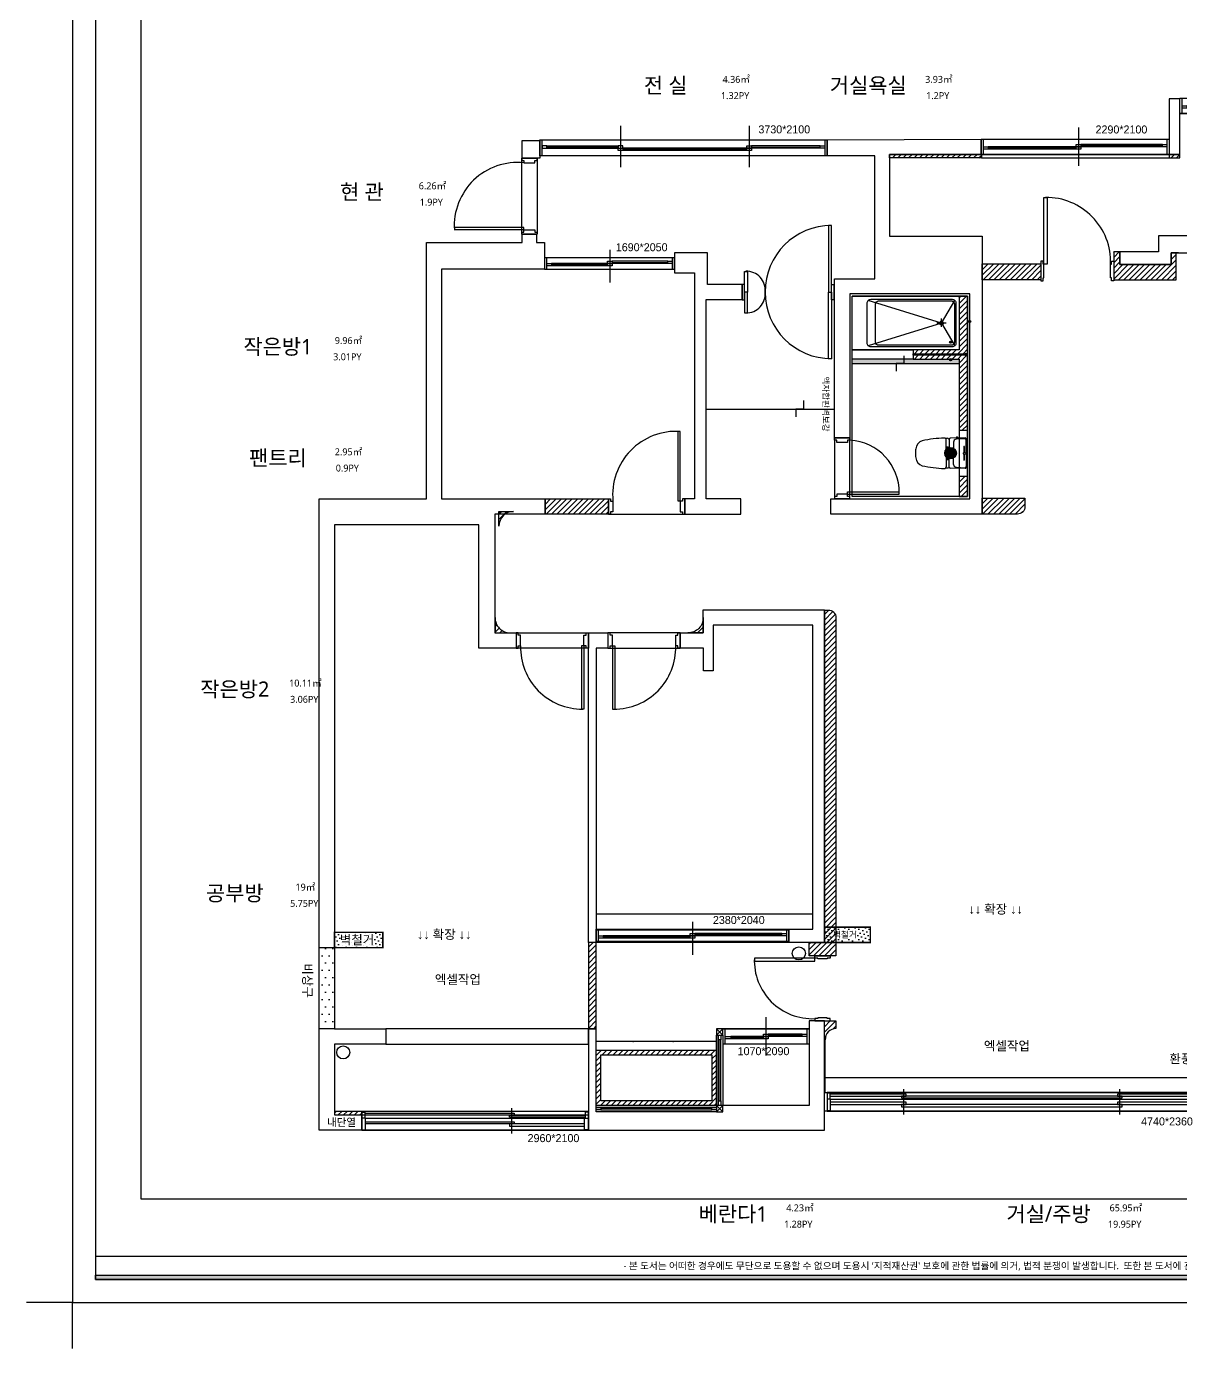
# Model space of a CAD drawing. Header units: millimetres. Extents: x 70151 to 230897, y 35202 to 113211.
# Drawn here: x 139997 to 155069, y 64924 to 82187 of the extents above; entities that cross this region are included whole.
import ezdxf
from ezdxf.enums import TextEntityAlignment as Align

# ---------------------------------------------------------------- set-up
doc = ezdxf.new("R2010")
doc.units = ezdxf.units.MM
doc.header["$LTSCALE"] = 50
doc.linetypes.add('HIDDEN', pattern=[9.525, 6.35, -3.175])
doc.linetypes.add('PHANTOM2', pattern=[1.25, 0.625, -0.125, 0.125, -0.125, 0.125, -0.125])
for name, color, linetype in [('03-TEXT', 3, 'Continuous'), ('03-WAL NEW', 3, 'Continuous'), ('04-WIN', 4, 'Continuous'), ('2-con', 2, 'Continuous'), ('3.기호.계단선', 30, 'Continuous'), ('_LIBR', 4, 'Continuous'), ('BATH', 4, 'Continuous'), ('CO-BATH', 6, 'Continuous'), ('CO-DO-FR', 7, 'Continuous'), ('CO-DOOR', 8, 'Continuous'), ('F-SYM', 7, 'Continuous'), ('fin', 5, 'Continuous'), ('FORM(YOURNAME)-11', 1, 'Continuous'), ('HAT', 8, 'Continuous'), ('HL', 6, 'HIDDEN'), ('RC-LIGHT', 7, 'Continuous'), ('도면층2', 2, 'Continuous'), ('도면층4', 4, 'Continuous'), ('도면층5', 5, 'Continuous')]:
    doc.layers.add(name, color=color, linetype=linetype)
doc.styles.add('YOURNAME', font='malgun.ttf')
doc.styles.add('넥슨고딕', font='malgun.ttf')
doc.styles.add('코레일둥고', font='malgun.ttf')
doc.styles.add('휴먼엑스포', font='Expo M.ttf')

# ---------------------------------------------------------------- blocks, each defined once
blk = doc.blocks.new('A$C4B2D31F0')
at = {"layer": 'fin', "color": 4}
for p, q in [((185, 691), (20, 691)), ((37, 692), (25, 692)), ((37, 692), (50, 692)), ((201, 691), (366, 691)), ((48, 524), (193, 524)), ((338, 524), (193, 524)), ((13, 466), (193, 466)), ((193, 427), (14, 427)), ((373, 466), (193, 466)), ((193, 427), (372, 427))]:
    blk.add_line(p, q, dxfattribs=at)
for points in [[(20, 691), (8, 691, 0.421209), (-7, 676), (-2, 481, 0.001659)], [(366, 691), (378, 691, -0.421209), (393, 676), (388, 481, -0.001659)], [(13, 466, 0.371724), (-2, 451, 0.003515), (-1, 420, 0.320541)], [(373, 466, -0.371724), (388, 451, -0.003515), (387, 420, -0.320541)]]:
    blk.add_lwpolyline(points, format="xyb", dxfattribs=at)
for centre, radius, start, end in [((20, 675), 16, 90, 179.3116), ((25, 707), 15, 180, 270), ((50, 707), 15, 270, 0), ((366, 675), 16, 0.6884, 90), ((1004, 663), 1000, 179.3116, 185.9437), ((49, 564), 40, 185.9437, 267.5129), ((336, 564), 40, 272.4871, 354.0563), ((-618, 663), 1000, 354.0563, 0.6884), ((14, 407), 20, 90, 182.3333), ((1839, 488), 1847, 182.5538, 191.5978), ((13, 481), 15, 181.3651, 270), ((-1453, 488), 1847, 348.4022, 357.4462), ((372, 407), 20, 357.6667, 90), ((373, 481), 15, 270, 358.6349), ((149, 156), 126, 198.2964, 263.4241), ((193, 433), 406, 261.6993, 270), ((193, 433), 406, 270, 278.3007), ((237, 156), 126, 276.5759, 341.7036)]:
    blk.add_arc(centre, radius, start, end, dxfattribs=at)
at = {"layer": 'HL', "linetype": 'Continuous'}
for p, q in [((169, 697), (169, 707)), ((169, 697), (217, 697)), ((186, 693), (181, 697)), ((182, 686), (186, 693)), ((186, 693), (200, 693)), ((200, 693), (205, 697)), ((204, 686), (200, 693)), ((217, 697), (217, 707)), ((-16, 577), (-16, 565)), ((-12, 581), (-5, 581)), ((-12, 561), (-4, 561)), ((106, 666), (184, 666)), ((106, 659), (185, 659)), ((187, 651), (182, 686)), ((182, 686), (204, 686)), ((187, 651), (199, 651)), ((199, 651), (204, 686)), ((200, 659), (279, 659)), ((201, 666), (279, 666)), ((193, 434), (147, 434)), ((193, 434), (239, 434))]:
    blk.add_line(p, q, dxfattribs=at)
for points in [[(110, 427), (110, 451, -0.414214), (114, 455), (131, 455, -0.414214), (135, 451), (135, 435), (135, 427)], [(135, 435), (145, 435, -0.414214), (147, 433), (147, 427)], [(251, 435), (241, 435, 0.414214), (239, 433), (239, 427)], [(276, 427), (276, 451, 0.414214), (272, 455), (255, 455, 0.414214), (251, 451), (251, 435), (251, 427)]]:
    blk.add_lwpolyline(points, format="xyb", dxfattribs=at)
for centre in [(123, 441), (263, 441)]:
    blk.add_circle(centre, 8, dxfattribs=at)
for centre, radius, start, end in [((-12, 577), 4, 90, 180), ((-12, 565), 4, 180, 270), ((106, 663), 3.5, 90, 270), ((279, 663), 3.5, 270, 90)]:
    blk.add_arc(centre, radius, start, end, dxfattribs=at)
blk = doc.blocks.new('FORM-PLAN')
at = {"layer": 'FORM(YOURNAME)-11'}
h = blk.add_hatch(color=256, dxfattribs=at)
h.dxf.hatch_style = 1
h.paths.add_polyline_path([(-71444, 55115), (10556, 55115), (10556, 54915), (-71444, 54915)])
h.paths.add_polyline_path([(-71444, -2085), (10556, -2085), (10556, -2285), (-71444, -2285)])
at = {"layer": 'Defpoints', "color": 158}
blk.add_line((1346, -1285), (-71444, -1285), dxfattribs=at)
for points in [[(-71444, -2285), (10556, -2285), (10556, 55115), (-71444, 55115)], [(-69444, 53115), (-64, 53115), (-64, 1215), (-69444, 1215)]]:
    blk.add_lwpolyline(points, close=True, dxfattribs=at)
at = {"layer": 'Defpoints', "color": 1}
blk.add_lwpolyline([(-72444, -5285), (-72444, -3285), (-74444, -3285)], dxfattribs=at)
at = {"layer": 'FORM(YOURNAME)-11', "color": 250}
blk.add_lwpolyline([(-72444, -3285), (11556, -3285), (11556, 56115), (-72444, 56115)], close=True, dxfattribs=at)
at = {"layer": 'FORM(YOURNAME)-11'}
blk.add_lwpolyline([(-71444, -2085), (10556, -2085), (10556, -2285), (-71444, -2285)], close=True, dxfattribs=at)
at = {"layer": 'FORM(YOURNAME)-11', "color": 1, "style": 'YOURNAME'}
blk.add_text("- 본 도서는 어떠한 경우에도 무단으로 도용할 수 없으며 도용시 '지적재산권' 보호에 관한 법률에 의거, 법적 분쟁이 발생합니다.  또한 본 도서에 관한 모든 저작권은 당사에 있습니다. -", height=300, dxfattribs=at).set_placement((-32990, -1685), align=Align.MIDDLE_CENTER)
at = {"layer": 'FORM(YOURNAME)-11', "color": 3, "style": 'YOURNAME'}
for tag, height, p in [('1', 451, (9905, 18188)), ('2', 451, (9905, 17544)), ('3', 451, (9905, 16257)), ('4', 451, (9905, 14326)), ('5', 515, (9905, 12009)), ('6', 515, (9905, 9757)), ('7', 515, (9905, 7504)), ('8', 515, (9905, 5252)), ('9', 515, (9905, 2999)), ('10', 515, (5655, 811)), ('11', 515, (9905, 747)), ('12', 515, (5655, -1441)), ('13', 515, (9905, -1441))]:
    blk.add_attdef(tag, text='', height=height, dxfattribs=at).set_placement(p, align=Align.MIDDLE_RIGHT)
blk = doc.blocks.new('cjvjf')
h = blk.add_hatch()
h.set_pattern_fill('DOTS', color=10, scale=60)
h.set_pattern_definition([(0, (-637, -50), (47.625, 95.25), [0, -95.25])])
h.paths.add_polyline_path([(144236, 65837), (144436, 65837), (144436, 64777), (144236, 64777)])
at = {"layer": '3.기호.계단선'}
h = blk.add_hatch(color=256, dxfattribs=at)
h.dxf.hatch_style = 1
edge = h.paths.add_edge_path()
edge.add_arc((160202, 74549), 15, 0, 360)
h = blk.add_hatch(color=256, dxfattribs=at)
h.dxf.hatch_style = 1
edge = h.paths.add_edge_path()
edge.add_arc((159987, 74144), 15, 0, 360)
h = blk.add_hatch(color=256, dxfattribs=at)
h.dxf.hatch_style = 1
edge = h.paths.add_edge_path()
edge.add_arc((152731, 74012), 15, 0, 360)
h = blk.add_hatch(color=256, dxfattribs=at)
h.dxf.hatch_style = 1
edge = h.paths.add_edge_path()
edge.add_arc((152481, 73742), 15, 0, 360)
h = blk.add_hatch(color=256, dxfattribs=at)
h.dxf.hatch_style = 1
edge = h.paths.add_edge_path()
edge.add_arc((152481, 73512), 15, 0, 360)
h = blk.add_hatch(color=256, dxfattribs=at)
h.dxf.hatch_style = 1
edge = h.paths.add_edge_path()
edge.add_arc((160202, 73409), 15, 0, 360)
h = blk.add_hatch(color=256, dxfattribs=at)
h.dxf.hatch_style = 1
edge = h.paths.add_edge_path()
edge.add_arc((160202, 72804), 15, 0, 360)
h = blk.add_hatch(color=256, dxfattribs=at)
h.dxf.hatch_style = 1
edge = h.paths.add_edge_path()
edge.add_arc((159872, 72594), 75, 0, 360)
h = blk.add_hatch(color=256, dxfattribs=at)
h.dxf.hatch_style = 1
edge = h.paths.add_edge_path()
edge.add_arc((152481, 72292), 75, 0, 360)
at = {"color": 10}
blk.add_lwpolyline([(144236, 65837), (144436, 65837), (144436, 64777), (144236, 64777)], close=True, dxfattribs=at)
for centre in [(150499, 65761), (144549, 64469)]:
    blk.add_circle(centre, 85)
at = {"layer": '04-WIN'}
for points in [[(158691, 76349), (158041, 76349), (158041, 76149), (158691, 76149)], [(150368, 65905), (147853, 65905), (147853, 66079), (150368, 66079)], [(145106, 64577), (147751, 64577), (147751, 64777), (145106, 64777)], [(155892, 64842), (159447, 64842), (159447, 64642), (155892, 64642)], [(155692, 63702), (150833, 63702), (150833, 63947), (155692, 63947)], [(144791, 63652), (147751, 63652), (147751, 63452), (144791, 63452)]]:
    blk.add_lwpolyline(points, close=True, dxfattribs=at)
at = {"layer": '2-con'}
for p, q in [((159787, 76349), (158691, 76349)), ((158691, 76349), (158691, 76149)), ((159787, 75169), (159787, 76349)), ((158691, 76149), (159587, 76149)), ((159587, 76149), (159587, 75132)), ((155977, 75132), (155977, 74907)), ((156817, 75132), (156817, 74907)), ((159587, 75132), (156817, 75132)), ((160402, 75169), (159787, 75169)), ((160402, 64642), (160402, 75169)), ((158412, 73929), (158412, 74969)), ((158412, 74969), (160202, 74969)), ((160202, 74969), (160202, 72144)), ((156817, 74907), (157815, 74907)), ((157815, 74907), (157815, 71707)), ((157962, 72144), (157962, 73929)), ((157962, 73929), (158412, 73929)), ((158537, 72144), (157962, 72144)), ((158537, 71944), (158537, 72144)), ((160202, 72144), (159332, 72144)), ((159332, 72144), (159332, 71944)), ((157902, 71454), (157902, 71944)), ((157902, 71944), (158537, 71944)), ((159332, 71944), (160127, 71944)), ((160127, 71944), (160127, 66087)), ((157815, 71707), (157012, 71707)), ((157012, 71707), (157012, 70202)), ((157142, 70134), (157142, 71454)), ((157142, 71454), (157902, 71454)), ((157012, 70202), (156847, 70202)), ((156847, 70202), (156847, 69984)), ((158462, 70134), (157142, 70134)), ((158462, 69984), (158462, 70134)), ((156847, 69984), (158462, 69984)), ((159362, 66087), (159362, 65912)), ((160127, 66087), (159362, 66087)), ((159362, 65912), (160192, 65912)), ((160192, 65912), (160192, 64842)), ((160192, 64842), (159447, 64842)), ((159447, 64842), (159447, 64642)), ((159447, 64642), (160402, 64642))]:
    blk.add_line(p, q, dxfattribs=at)
for points in [[(155336, 76194), (155476, 76194), (155476, 76920), (155336, 76920)], [(158041, 76149), (157831, 76149), (157831, 76920), (158041, 76920)], [(146886, 76375), (147118, 76375), (147118, 76145), (146886, 76145)], [(155892, 64842), (155692, 64842), (155692, 63702), (155892, 63702)]]:
    blk.add_lwpolyline(points, close=True, dxfattribs=at)
for points in [[(152882, 76194), (151682, 76194), (151682, 75124), (152892, 75124), (152892, 71497), (150915, 71497), (150915, 71697), (152731, 71697), (152731, 74372), (151165, 74372), (151165, 72492), (150965, 72492), (150965, 74570), (151492, 74570), (151492, 76175), (150867, 76175), (150867, 76383), (152882, 76394), (152882, 76194)], [(147186, 71697), (147186, 71497), (146531, 71497), (146531, 69947), (146806, 69947), (146806, 69747), (146321, 69747), (146321, 71357), (144436, 71357), (144436, 64777), (145106, 64777), (145106, 64577), (144436, 64577), (144436, 63652), (144791, 63652), (144791, 63452), (144436, 63452), (144236, 63452), (144236, 71697), (145636, 71697), (145636, 75043), (146886, 75043), (146886, 75150), (147073, 75150), (147073, 75043), (147179, 75043), (147179, 74697), (145834, 74697), (145834, 71697), (147186, 71697)], [(155977, 75132), (155197, 75132), (155197, 74922), (154692, 74922), (154692, 74757), (155362, 74757), (155362, 74907), (155977, 74907)], [(149137, 71697), (149011, 71697), (149011, 71497), (149742, 71497), (149742, 71697), (149287, 71697), (149287, 74297), (149757, 74297), (149757, 74497), (149307, 74497), (149307, 74907), (148877, 74907), (148877, 74647), (149137, 74647), (149137, 71697)], [(150368, 65905), (150368, 66079), (150681, 66079), (150681, 70049), (149381, 70049), (149381, 69449), (149256, 69449), (149256, 69747), (148951, 69747), (148951, 69947), (149251, 69947), (149251, 70245), (150833, 70245), (150833, 65905), (150368, 65905)], [(156097, 65912), (156097, 66087), (155902, 66087), (155902, 70202), (155692, 70202), (155692, 65912), (156097, 65912)], [(147751, 65905), (147751, 69947), (148006, 69947), (148006, 69747), (147853, 69747), (147853, 65905), (147751, 65905)], [(147751, 64777), (147751, 63452), (150833, 63452), (150833, 64880), (150633, 64880), (150633, 64777), (149423, 64777), (149423, 63777), (147853, 63777), (147853, 64777), (147751, 64777)], [(150633, 64777), (150633, 63777), (149423, 63777)]]:
    blk.add_lwpolyline(points, dxfattribs=at)
at = {"layer": '3.기호.계단선'}
for centre, radius in [((160202, 74549), 15), ((159987, 74144), 15), ((152731, 74012), 15), ((152481, 73742), 15), ((152481, 73512), 15), ((160202, 73409), 15), ((160202, 72804), 15), ((159872, 72594), 75), ((152481, 72292), 75)]:
    blk.add_circle(centre, radius, dxfattribs=at)
at = {"layer": '_LIBR'}
for p, q in [((146751, 63409), (146751, 63739)), ((144841, 63609), (147701, 63609))]:
    blk.add_line(p, q, dxfattribs=at)
blk.add_lwpolyline([(144791, 63452), (147751, 63452), (147751, 63697), (144791, 63697)], close=True, dxfattribs=at)
for points in [[(144791, 63689), (144831, 63689), (144831, 63609)], [(144791, 63509), (144791, 63459), (144841, 63459), (144841, 63609), (144791, 63609)], [(144831, 63674), (146781, 63674), (146781, 63649), (144831, 63649)], [(144841, 63564), (146781, 63564), (146781, 63534), (144841, 63534)], [(147711, 63624), (146721, 63624), (146721, 63649), (147711, 63649)], [(147701, 63534), (146721, 63534), (146721, 63504), (147701, 63504)], [(147751, 63509), (147751, 63459), (147701, 63459), (147701, 63609), (147751, 63609)], [(147751, 63689), (147711, 63689), (147711, 63609)]]:
    blk.add_lwpolyline(points, dxfattribs=at)
at = {"layer": '도면층2'}
for p, q in [((155476, 76729), (157831, 76729)), ((152882, 76194), (155336, 76194)), ((159447, 64642), (159447, 64842)), ((144791, 63452), (144791, 63652))]:
    blk.add_line(p, q, dxfattribs=at)
at = {"layer": '도면층4'}
for p, q in [((156646, 77079), (156646, 76579)), ((155476, 76929), (157831, 76929)), ((155476, 76729), (155476, 76929)), ((155506, 76729), (155506, 76929)), ((156676, 76844), (157741, 76844)), ((157801, 76929), (157801, 76729)), ((157831, 76929), (157831, 76729)), ((157831, 76729), (155476, 76729)), ((155566, 76814), (156616, 76814)), ((148171, 76565), (148171, 76025)), ((149851, 76565), (149851, 76025)), ((154151, 76544), (154151, 76044)), ((147118, 76175), (147119, 76383)), ((147119, 76383), (150867, 76383)), ((147148, 76175), (147149, 76383)), ((150837, 76383), (150837, 76174)), ((150867, 76383), (150867, 76174)), ((152882, 76394), (155336, 76394)), ((152882, 76194), (152882, 76394)), ((152912, 76194), (152912, 76394)), ((154181, 76309), (155246, 76309)), ((155306, 76394), (155306, 76194)), ((155336, 76394), (155336, 76194)), ((158041, 76349), (158691, 76349)), ((158041, 76149), (158041, 76349)), ((158071, 76149), (158071, 76349)), ((158661, 76349), (158661, 76149)), ((158691, 76349), (158691, 76149)), ((146880, 75150), (146880, 76145)), ((146880, 76145), (147080, 76145)), ((147080, 76145), (147080, 75150)), ((150867, 76174), (147118, 76175)), ((148141, 76290), (147208, 76290)), ((148201, 76260), (149821, 76260)), ((149881, 76290), (150777, 76289)), ((155336, 76194), (152882, 76194)), ((152972, 76279), (154121, 76279)), ((158041, 76149), (158691, 76149)), ((158131, 76249), (158601, 76249)), ((146910, 75210), (146000, 75210)), ((146910, 75240), (146001, 75240)), ((147080, 75150), (146880, 75150)), ((146880, 75150), (147080, 75150)), ((146910, 75210), (146910, 75240)), ((148032, 74949), (148032, 74519)), ((147209, 74697), (147209, 74842)), ((147269, 74754), (148002, 74754)), ((148062, 74784), (148787, 74784)), ((148847, 74842), (148847, 74697)), ((158597, 72114), (158597, 72789)), ((158597, 72789), (158627, 72789)), ((158627, 72114), (158627, 72789)), ((150965, 72492), (150965, 71697)), ((151165, 72492), (150965, 72492)), ((151165, 71697), (151165, 72492)), ((158537, 71944), (158537, 72144)), ((158537, 72144), (159332, 72144)), ((158537, 72144), (158537, 71944)), ((158597, 72114), (158627, 72114)), ((159332, 72144), (159332, 71944)), ((159332, 71944), (158537, 71944)), ((150965, 71697), (151165, 71697)), ((151165, 71697), (150965, 71697)), ((151135, 71787), (151810, 71787)), ((151135, 71757), (151135, 71787)), ((151135, 71757), (151811, 71757)), ((156847, 70193), (155902, 70193)), ((155902, 70193), (155902, 69993)), ((155902, 69993), (155902, 70193)), ((156847, 69993), (156847, 70193)), ((146806, 69947), (147751, 69947)), ((148951, 69947), (148006, 69947)), ((155902, 69993), (156847, 69993)), ((155962, 70023), (155962, 69197)), ((155962, 70023), (155992, 70023)), ((155992, 70023), (155992, 69198)), ((147751, 69747), (146806, 69747)), ((147661, 69777), (147661, 68952)), ((147691, 69777), (147661, 69777)), ((147691, 69777), (147691, 68952)), ((148006, 69747), (148951, 69747)), ((148066, 69777), (148066, 68952)), ((148066, 69777), (148096, 69777)), ((148096, 69777), (148096, 68952)), ((155962, 69197), (155992, 69197)), ((147691, 68952), (147661, 68952)), ((148066, 68952), (148096, 68952)), ((149111, 66172), (149111, 65742)), ((147883, 65919), (147883, 66064)), ((147943, 65977), (149081, 65977)), ((149141, 66007), (150278, 66007)), ((150338, 66064), (150338, 65919)), ((150068, 64927), (150068, 64427)), ((158312, 64992), (158312, 64492)), ((149508, 64777), (149423, 64692)), ((149423, 64777), (149508, 64692)), ((149508, 64777), (150633, 64777)), ((149538, 64577), (149538, 64777)), ((150603, 64777), (150603, 64577)), ((150633, 64777), (150633, 64577)), ((155922, 64842), (155922, 64642)), ((158282, 64757), (155982, 64757)), ((159417, 64642), (159417, 64842)), ((159447, 64842), (159447, 64642)), ((159447, 64642), (159447, 64842)), ((149466, 64632), (149466, 63837)), ((150633, 64577), (149508, 64577)), ((149613, 64662), (150038, 64662)), ((150098, 64692), (150543, 64692)), ((159357, 64727), (158342, 64727)), ((151871, 63659), (151871, 63989)), ((154692, 63659), (154692, 63989)), ((154692, 63659), (154692, 63989)), ((149363, 63734), (147913, 63734)), ((149508, 63777), (149423, 63692)), ((149423, 63777), (149508, 63692)), ((150911, 63859), (155652, 63859))]:
    blk.add_line(p, q, dxfattribs=at)
for points in [[(155506, 76799), (155506, 76829), (155566, 76829), (155566, 76799)], [(156616, 76829), (156616, 76859), (156676, 76859), (156676, 76829)], [(156616, 76799), (156616, 76829), (156676, 76829), (156676, 76799)], [(157741, 76829), (157741, 76859), (157801, 76859), (157801, 76829)], [(147208, 76275), (147208, 76305), (147148, 76305), (147148, 76275)], [(148201, 76275), (148201, 76305), (148141, 76305), (148141, 76275)], [(149821, 76275), (149821, 76305), (149881, 76305), (149881, 76275)], [(150777, 76274), (150777, 76304), (150837, 76304), (150837, 76274)], [(154121, 76294), (154121, 76324), (154181, 76324), (154181, 76294)], [(155246, 76294), (155246, 76324), (155306, 76324), (155306, 76294)], [(148141, 76245), (148141, 76275), (148201, 76275), (148201, 76245)], [(149821, 76245), (149821, 76275), (149881, 76275), (149881, 76245)], [(152912, 76264), (152912, 76294), (152972, 76294), (152972, 76264)], [(154121, 76264), (154121, 76294), (154181, 76294), (154181, 76264)], [(158071, 76234), (158071, 76264), (158131, 76264), (158131, 76234)], [(158601, 76234), (158601, 76264), (158661, 76264), (158661, 76234)], [(147179, 74697), (148877, 74697), (148877, 74842), (147179, 74842)], [(147209, 74739), (147209, 74769), (147269, 74769), (147269, 74739)], [(148002, 74769), (148002, 74799), (148062, 74799), (148062, 74769)], [(148002, 74739), (148002, 74769), (148062, 74769), (148062, 74739)], [(148787, 74769), (148787, 74799), (148847, 74799), (148847, 74769)], [(147853, 65919), (150368, 65919), (150368, 66064), (147853, 66064)], [(147883, 65962), (147883, 65992), (147943, 65992), (147943, 65962)], [(149081, 65992), (149081, 66022), (149141, 66022), (149141, 65992)], [(149081, 65962), (149081, 65992), (149141, 65992), (149141, 65962)], [(150278, 65992), (150278, 66022), (150338, 66022), (150338, 65992)], [(149423, 64692), (149508, 64692), (149508, 64777), (149423, 64777)], [(155982, 64742), (155982, 64772), (155922, 64772), (155922, 64742)], [(158342, 64742), (158342, 64772), (158282, 64772), (158282, 64742)], [(158342, 64712), (158342, 64742), (158282, 64742), (158282, 64712)], [(159417, 64712), (159417, 64742), (159357, 64742), (159357, 64712)], [(149423, 64692), (149508, 64692), (149508, 63777), (149423, 63777)], [(149451, 64692), (149481, 64692), (149481, 64632), (149451, 64632)], [(149538, 64647), (149538, 64677), (149613, 64677), (149613, 64647)], [(150038, 64677), (150038, 64707), (150098, 64707), (150098, 64677)], [(150038, 64647), (150038, 64677), (150098, 64677), (150098, 64647)], [(150543, 64677), (150543, 64707), (150603, 64707), (150603, 64677)], [(150871, 63947), (150871, 63702), (155692, 63702), (155692, 63947)], [(151841, 63899), (151841, 63874), (154722, 63874), (154722, 63899)], [(149423, 63777), (149423, 63692), (147853, 63692), (147853, 63777)], [(147913, 63749), (147913, 63719), (147853, 63719), (147853, 63749)], [(149423, 63749), (149423, 63719), (149363, 63719), (149363, 63749)], [(149423, 63692), (149508, 63692), (149508, 63777), (149423, 63777)], [(149451, 63837), (149481, 63837), (149481, 63777), (149451, 63777)], [(151841, 63789), (151841, 63759), (154722, 63759), (154722, 63789)]]:
    blk.add_lwpolyline(points, close=True, dxfattribs=at)
for points in [[(146880, 76145), (146880, 76115), (146910, 76115), (146910, 76085), (147050, 76085), (147050, 76115), (147080, 76115), (147080, 76145), (146880, 76145)], [(146880, 75150), (146880, 75180), (146910, 75180), (146910, 75210), (147050, 75210), (147050, 75180), (147080, 75180), (147080, 75150), (146880, 75150)], [(151165, 72492), (151165, 72462), (151135, 72462), (151135, 72432), (150995, 72432), (150995, 72462), (150965, 72462), (150965, 72492), (151165, 72492)], [(158537, 72144), (158567, 72144), (158567, 72114), (158597, 72114), (158597, 71974), (158567, 71974), (158567, 71944), (158537, 71944), (158537, 72144)], [(159332, 72144), (159302, 72144), (159302, 72114), (159272, 72114), (159272, 71974), (159302, 71974), (159302, 71944), (159332, 71944), (159332, 72144)], [(151165, 71697), (151165, 71727), (151135, 71727), (151135, 71757), (150995, 71757), (150995, 71727), (150965, 71727), (150965, 71697), (151165, 71697)], [(151135, 71757), (151810, 71757), (151810, 71787)], [(155902, 69993), (155932, 69993), (155932, 70023), (155962, 70023), (155962, 70163), (155932, 70163), (155932, 70193), (155902, 70193), (155902, 69993)], [(156847, 69993), (156817, 69993), (156817, 70023), (156787, 70023), (156787, 70163), (156817, 70163), (156817, 70193), (156847, 70193), (156847, 69993)], [(146806, 69747), (146836, 69747), (146836, 69777), (146866, 69777), (146866, 69917), (146836, 69917), (146836, 69947), (146806, 69947), (146806, 69747)], [(147751, 69747), (147721, 69747), (147721, 69777), (147691, 69777), (147691, 69917), (147721, 69917), (147721, 69947), (147751, 69947), (147751, 69747)], [(148006, 69747), (148036, 69747), (148036, 69777), (148066, 69777), (148066, 69917), (148036, 69917), (148036, 69947), (148006, 69947), (148006, 69747)], [(148951, 69747), (148921, 69747), (148921, 69777), (148891, 69777), (148891, 69917), (148921, 69917), (148921, 69947), (148951, 69947), (148951, 69747)], [(150871, 63939), (150906, 63939), (150906, 63859)], [(150906, 63899), (151901, 63899), (151901, 63924), (150906, 63924)], [(155657, 63924), (154662, 63924), (154662, 63899), (155657, 63899)], [(155657, 63859), (155657, 63939), (155692, 63939)], [(150871, 63769), (150871, 63709), (150911, 63709), (150911, 63859), (150871, 63859)], [(150911, 63789), (151901, 63789), (151901, 63819), (150911, 63819)], [(155652, 63819), (154662, 63819), (154662, 63789), (155652, 63789)], [(155692, 63859), (155652, 63859), (155652, 63709), (155692, 63709), (155692, 63769)]]:
    blk.add_lwpolyline(points, dxfattribs=at)
for centre, radius, start, end in [((158594, 72077), 712, 5.3297, 88.4822), ((151127, 71779), 684, 359.3714, 86.7675), ((155953, 70064), 868, 271.6262, 355.2607), ((147669, 69754), 803, 178.4135, 270.5353), ((148089, 69754), 803, 269.4647, 1.5865)]:
    blk.add_arc(centre, radius, start, end, dxfattribs=at)
at = {"layer": '도면층5'}
for p, q in [((156616, 76829), (155566, 76829)), ((157741, 76859), (156676, 76859)), ((157741, 76829), (156676, 76829)), ((156616, 76799), (155566, 76799)), ((147208, 76305), (148141, 76305)), ((150777, 76304), (149881, 76305)), ((155246, 76324), (154181, 76324)), ((147208, 76275), (148141, 76275)), ((149821, 76275), (148201, 76275)), ((149821, 76245), (148201, 76245)), ((150777, 76274), (149881, 76275)), ((154121, 76294), (152972, 76294)), ((154121, 76264), (152972, 76264)), ((155246, 76294), (154181, 76294)), ((158601, 76264), (158131, 76264)), ((158601, 76234), (158131, 76234)), ((148002, 74769), (147269, 74769)), ((148787, 74799), (148062, 74799)), ((148787, 74769), (148062, 74769)), ((148002, 74739), (147269, 74739)), ((149081, 65992), (147943, 65992)), ((149081, 65962), (147943, 65962)), ((150278, 66022), (149141, 66022)), ((150278, 65992), (149141, 65992)), ((155982, 64772), (158282, 64772)), ((155982, 64742), (158282, 64742)), ((158342, 64742), (159357, 64742)), ((149451, 63837), (149451, 64632)), ((149481, 63837), (149481, 64632)), ((150038, 64677), (149613, 64677)), ((150038, 64647), (149613, 64647)), ((150543, 64707), (150098, 64707)), ((150543, 64677), (150098, 64677)), ((158342, 64712), (159357, 64712)), ((147913, 63749), (149363, 63749)), ((147913, 63719), (149363, 63719))]:
    blk.add_line(p, q, dxfattribs=at)
blk.add_arc((146826, 75261), 827, 84.1878, 183.6006, dxfattribs=at)
at = {"layer": '_LIBR', "style": '휴먼엑스포'}
blk.add_text('2960*2100', height=104.5, dxfattribs=at).set_placement((146957, 63297))
at = {"layer": '도면층4', "style": '휴먼엑스포'}
for s, p in [('2340*1300', (156888, 76992)), ('3730*2100', (149971, 76468)), ('2290*2100', (154374, 76467)), ('650*1310', (158442, 76414)), ('1690*2050', (148109, 74929)), ('2380*2040', (149377, 66145)), ('1070*2090', (149700, 64432)), ('3570*2100', (158548, 64410)), ('4740*2360', (154969, 63515))]:
    blk.add_text(s, height=104.5, dxfattribs=at).set_placement(p)
blk = doc.blocks.new('D-009')
at = {"layer": 'CO-DO-FR'}
for points in [[(100, 200), (100, 0), (130, 0), (130, 40), (130, 40), (130, 160), (130, 160), (130, 200), (100, 200)], [(1300, 200), (1300, 0), (1270, 0), (1270, 40), (1270, 40), (1270, 160), (1270, 160), (1270, 200), (1300, 200)]]:
    blk.add_lwpolyline(points, close=True, dxfattribs=at)
at = {"layer": 'CO-DOOR'}
for points in [[(1230, 970), (1230, 100), (1270, 100), (1270, 970)], [(170, 370), (170, 100), (130, 100), (130, 370)], [(170, -170), (170, 100), (130, 100), (130, -170)], [(1230, -770), (1230, 100), (1270, 100), (1270, -770)]]:
    blk.add_lwpolyline(points, close=True, dxfattribs=at)
for centre, radius, start, end in [((1270, 100), 870, 90, 180), ((160, 129), 242, 353.2235, 92.3713), ((160, 71), 242, 267.6287, 6.7765), ((1270, 100), 870, 180, 270)]:
    blk.add_arc(centre, radius, start, end, dxfattribs=at)

msp = doc.modelspace()

# ---------------------------------------------------------------- hatches: boundary and pattern name
at = {"layer": '03-WAL NEW'}
h = msp.add_hatch(dxfattribs=at)
h.set_pattern_fill('_USER', color=8, scale=50, angle=45, pattern_type=0)
h.set_pattern_definition([(45, (0, 0), (-35.355339, 35.355339), [])])
h.paths.add_polyline_path([(152477.4, 79089.4), (153245.4, 79089.4), (153245.4, 78879.4), (152477.4, 78879.4)])
h.paths.add_polyline_path([(155012.1, 79229.4), (154947.4, 79229.4), (154947.4, 79079.4), (154277.4, 79079.4), (154277.4, 79244.4), (154195.4, 79244.4), (154195.4, 78879.4), (155012.1, 78879.4)])
at = {"layer": '3.기호.계단선'}
h = msp.add_hatch(dxfattribs=at)
h.set_pattern_fill('DOTS', color=10, scale=30, angle=45)
h.set_pattern_definition([(45, (-6458, -50), (-16.83798, 50.513941), [0, -47.625])])
h.paths.add_polyline_path([(144651.4, 70359.4), (144026.4, 70359.4), (144026.4, 70159.4), (144651.4, 70159.4)])
h = msp.add_hatch(dxfattribs=at)
h.set_pattern_fill('DOTS', color=10, scale=30, angle=45)
h.set_pattern_definition([(45, (-66, 18), (-16.83798, 50.513941), [0, -47.625])])
h.paths.add_polyline_path([(151018.4, 70427.4), (150418.4, 70427.4), (150418.4, 70227.4), (151018.4, 70227.4)])
h = msp.add_hatch(dxfattribs=at)
h.set_pattern_fill('_USER', color=256, scale=50, angle=45, pattern_type=0)
h.set_pattern_definition([(45, (-33, -255), (-35.355339, 35.355339), [])])
h.paths.add_polyline_path([(144376.4, 68019.4), (144021.4, 68019.4), (144021.4, 67974.4), (144376.4, 67974.4)])
at = {"layer": 'HAT'}
h = msp.add_hatch(dxfattribs=at)
h.set_pattern_fill('_USER', color=256, scale=50, angle=45, pattern_type=0)
h.set_pattern_definition([(45, (-62, 27), (-35.355339, 35.355339), [])])
h.paths.add_polyline_path([(152467.4, 80471.4), (151267.4, 80471.4), (151267.4, 80516.4), (152467.4, 80516.4)])
h = msp.add_hatch(dxfattribs=at)
h.set_pattern_fill('_USER', color=256, scale=50, angle=45, pattern_type=0)
h.set_pattern_definition([(45, (42, 27), (-35.355339, 35.355339), [])])
h.paths.add_polyline_path([(154921.4, 80471.4), (155061.4, 80471.4), (155061.4, 80516.4), (154921.4, 80516.4)])
h = msp.add_hatch(dxfattribs=at)
h.set_pattern_fill('_USER', color=256, scale=50, angle=45, pattern_type=0)
h.set_pattern_definition([(45, (2, 75), (-35.355339, 35.355339), [])])
h.paths.add_polyline_path([(152286.4, 78664.4), (152176.4, 78664.4), (152176.4, 77964.4), (151576.4, 77964.4), (151576.4, 77914.4), (151606.4, 77914.4), (152286.4, 77914.4)])
h.paths.add_polyline_path([(152286.4, 77894.4), (152256.4, 77894.4), (151576.4, 77894.4), (151576.4, 77844.4), (152176.4, 77844.4), (152176.4, 77784.4), (152176.4, 76914.4), (152286.4, 76914.4)])
h.paths.add_polyline_path([(152286.4, 76314.4), (152176.4, 76314.4), (152176.4, 76049.4), (152286.4, 76049.4)])
h = msp.add_hatch(dxfattribs=at)
h.set_pattern_fill('BOX', color=256)
h.set_pattern_definition([(90, (2, 18495), (-25.4, 2e-15), []), (90, (8.35, 18495), (-25.4, 2e-15), []), (0, (2, 18495), (0, 25.4), [-6.35, 6.35]), (0, (2, 18501.35), (0, 25.4), [-6.35, 6.35]), (0, (2, 18507.7), (0, 25.4), [6.35, -6.35]), (0, (2, 18514.05), (0, 25.4), [6.35, -6.35]), (90, (14.7, 18495), (-25.4, 2e-15), [6.35, -6.35]), (90, (21.05, 18495), (-25.4, 2e-15), [6.35, -6.35])])
h.paths.add_polyline_path([(152176.4, 77844.4), (150780.4, 77844.4), (150780.4, 77784.4), (152176.4, 77784.4)])
h = msp.add_hatch(dxfattribs=at)
h.set_pattern_fill('_USER', color=256, scale=50, angle=45, pattern_type=0)
h.set_pattern_definition([(45, (-58, -30), (-35.355339, 35.355339), [])])
h.paths.add_polyline_path([(147596.4, 75819.4), (146771.4, 75818.3), (146771.4, 76018.3), (147596.4, 76019.4)])
h = msp.add_hatch(dxfattribs=at)
h.set_pattern_fill('_USER', color=256, scale=50, angle=45, pattern_type=0)
h.set_pattern_definition([(45, (-87, -30), (-35.355339, 35.355339), [])])
edge = h.paths.add_edge_path()
edge.add_line((153037.4, 76029.4), (153037.4, 75919.4))
edge.add_arc((152936.7, 75919.8), 100.8, 264.74019, 359.80719, ccw=False)
edge.add_line((152927.4, 75819.4), (152477.4, 75819.4))
edge.add_line((152477.4, 75819.4), (152477.4, 76029.4))
edge.add_line((152477.4, 76029.4), (153037.4, 76029.4))
h = msp.add_hatch(dxfattribs=at)
h.set_pattern_fill('_USER', color=256, scale=50, angle=45, pattern_type=0)
h.set_pattern_definition([(45, (-7, 5), (-35.355339, 35.355339), [])])
h.paths.add_polyline_path([(146167.4, 75664.4), (146167.4, 75854.4), (146357.4, 75854.4, 0.4142136)])
h = msp.add_hatch(dxfattribs=at)
h.set_pattern_fill('_USER', color=256, scale=50, angle=45, pattern_type=0)
h.set_pattern_definition([(45, (-1904.123, -770.23), (-35.355339, 35.355339), [])])
h.paths.add_polyline_path([(146116.4, 74469.4), (146116.4, 74269.4), (146316.4, 74269.4, -0.4142136)])
h = msp.add_hatch(dxfattribs=at)
h.set_pattern_fill('_USER', color=256, scale=50, angle=45, pattern_type=0)
h.set_pattern_definition([(45, (-1443.227, -770.23), (-35.355339, 35.355339), [])])
h.paths.add_polyline_path([(148836.4, 74469.4), (148836.4, 74269.4), (148636.4, 74269.4, 0.4142136)])
h = msp.add_hatch(dxfattribs=at)
h.set_pattern_fill('_USER', color=256, scale=50, angle=45, pattern_type=0)
h.set_pattern_definition([(45, (604, 0), (-35.355339, 35.355339), [])])
edge = h.paths.add_edge_path()
edge.add_arc((150468.4, 74467.4), 100, 0, 90, ccw=False)
edge.add_line((150568.4, 74467.4), (150568.4, 70052.4))
edge.add_line((150568.4, 70052.4), (150218.4, 70052.4))
edge.add_line((150218.4, 70052.4), (150218.4, 70227.4))
edge.add_line((150218.4, 70227.4), (150418.4, 70227.4))
edge.add_line((150418.4, 70227.4), (150418.4, 74567.4))
h = msp.add_hatch(dxfattribs=at)
h.set_pattern_fill('_USER', color=256, scale=50, angle=45, pattern_type=0)
h.set_pattern_definition([(45, (172, 5), (-35.355339, 35.355339), [])])
h.paths.add_polyline_path([(147336.4, 70227.4), (147336.4, 69099.4), (147438.4, 69099.4), (147438.4, 70227.4)])
h = msp.add_hatch(dxfattribs=at)
h.set_pattern_fill('_USER', color=256, scale=50, angle=45, pattern_type=0)
h.set_pattern_definition([(45, (-2411.796, 18473), (-35.355339, 35.355339), [])])
edge = h.paths.add_edge_path()
edge.add_line((150418.4, 69202.4), (150568.4, 69202.4))
edge.add_line((150568.4, 69202.4), (150568.4, 69102.4))
edge.add_arc((150573.6, 68956.4), 146.2, 92.02137, 179.97479)
edge.add_line((150427.4, 68956.4), (150418.4, 68956.4))
edge.add_line((150418.4, 68956.4), (150418.4, 69202.4))
h = msp.add_hatch(dxfattribs=at)
h.set_pattern_fill('_USER', color=256, scale=50, angle=45, pattern_type=0)
h.set_pattern_definition([(45, (-144.333, -130), (-35.355339, 35.355339), [])])
h.paths.add_polyline_path([(149008.4, 68819.4), (147811.2, 68819.4), (147811.2, 68759.4), (148948.4, 68759.4), (148948.4, 68159.4), (147811.2, 68159.4), (147811.2, 68099.4), (149008.4, 68099.4)])
h.paths.add_polyline_path([(147811.2, 68819.4), (147438.4, 68819.4), (147438.4, 68099.4), (147811.2, 68099.4), (147811.2, 68159.4), (147498.4, 68159.4), (147498.4, 68759.4), (147811.2, 68759.4)])

# ---------------------------------------------------------------- linework, layer by layer
for p, q in [((150780.4, 77784.4), (152176.4, 77784.4)), ((148872.4, 77189.4), (150550.4, 77189.4)), ((149008.4, 68934.4), (147438.4, 68934.4))]:
    msp.add_line(p, q)
for points in [[(151457.2, 77884.4), (151457.2, 77784.4), (151357.2, 77784.4), (151357.2, 77684.4)], [(150144.4, 77304.4), (150144.4, 77189.4), (150044.4, 77189.4), (150044.4, 77089.4)]]:
    msp.add_lwpolyline(points)
for p in [(147920.1, 68934.4), (148443.4, 68934.4)]:
    msp.add_point(p)
at = {"layer": '03-WAL NEW'}
for p, q in [((152467.4, 80471.4), (154921.4, 80471.4)), ((152176.4, 76914.4), (152286.4, 76914.4)), ((152176.4, 76314.4), (152286.4, 76314.4)), ((150418.4, 74567.4), (150468.4, 74567.4))]:
    msp.add_line(p, q, dxfattribs=at)
for points in [[(152467.4, 80471.4), (151267.4, 80471.4), (151267.4, 80516.4), (152467.4, 80516.4)], [(154921.4, 80471.4), (155061.4, 80471.4), (155061.4, 80516.4), (154921.4, 80516.4)], [(152477.4, 79089.4), (153245.4, 79089.4), (153245.4, 78879.4), (152477.4, 78879.4)], [(150780.4, 77964.4), (151576.4, 77964.4), (151576.4, 77844.4), (150780.4, 77844.4)], [(147596.4, 75819.4), (146771.4, 75818.3), (146771.4, 76018.3), (147596.4, 76019.4)], [(150427.4, 68956.4), (150418.4, 68956.4), (150418.4, 68269.4), (150427.4, 68269.4)], [(147438.4, 68819.4), (149008.4, 68819.4), (149008.4, 68099.4), (147438.4, 68099.4)], [(147498.4, 68759.4), (148948.4, 68759.4), (148948.4, 68159.4), (147498.4, 68159.4)]]:
    msp.add_lwpolyline(points, close=True, dxfattribs=at)
for points in [[(155040.4, 79229.4), (154947.4, 79229.4), (154947.4, 79079.4), (154277.4, 79079.4), (154277.4, 79244.4), (154195.4, 79244.4), (154195.4, 78879.4), (155012.1, 78879.4), (155012.1, 79229.4)], [(152286.4, 78664.4), (152176.4, 78664.4), (152176.4, 77964.4)], [(152176.4, 77844.4), (152176.4, 76049.4), (152286.4, 76049.4), (152286.4, 78664.4)], [(152176.4, 77964.4), (151576.4, 77964.4), (151576.4, 77844.4), (152176.4, 77844.4)], [(146167.4, 75664.4), (146167.4, 75854.4), (146357.4, 75854.4)], [(146116.4, 74469.4), (146116.4, 74269.4), (146316.4, 74269.4)], [(148836.4, 74469.4), (148836.4, 74269.4), (148636.4, 74269.4)], [(147336.4, 70227.4), (147336.4, 69099.4), (147438.4, 69099.4), (147438.4, 70227.4), (147336.4, 70227.4)]]:
    msp.add_lwpolyline(points, dxfattribs=at)
for points in [[(153037.4, 76029.4), (153037.4, 75919.4, -0.4142136), (152937.4, 75819.4), (152477.4, 75819.4), (152477.4, 76029.4), (153037.4, 76029.4)], [(146116.4, 74469.4), (146116.4, 74469.4, 0.4142136), (146316.4, 74269.4), (146316.4, 74269.4)], [(148836.4, 74469.4), (148836.4, 74469.4, -0.4142136), (148636.4, 74269.4), (148636.4, 74269.4)], [(150468.4, 74567.4), (150468.4, 74567.4, -0.4142136), (150568.4, 74467.4), (150568.4, 70052.4), (150218.4, 70052.4), (150218.4, 70227.4), (150418.4, 70227.4), (150418.4, 74567.4)], [(150418.4, 69202.4), (150568.4, 69202.4), (150568.4, 69102.4, 0.4037898), (150427.4, 68956.4), (150418.4, 68956.4), (150418.4, 69152.4)]]:
    msp.add_lwpolyline(points, format="xyb", dxfattribs=at)
msp.add_arc((146357.4, 75664.4), 190, 90, 180, dxfattribs=at)
at = {"layer": '3.기호.계단선', "color": 10, "linetype": 'PHANTOM2', "ltscale": 2, "const_width": 10}
msp.add_lwpolyline([(150550.4, 78619.4), (150550.4, 76814.4)], dxfattribs=at)
at = {"layer": '3.기호.계단선', "color": 10, "const_width": 20}
for points in [[(151018.4, 70427.4), (150418.4, 70427.4), (150418.4, 70227.4), (151018.4, 70227.4)], [(144651.4, 70359.4), (144021.4, 70359.4), (144021.4, 70159.4), (144651.4, 70159.4)]]:
    msp.add_lwpolyline(points, close=True, dxfattribs=at)
at = {"layer": '3.기호.계단선'}
msp.add_lwpolyline([(144376.4, 68019.4), (144021.4, 68019.4), (144021.4, 67974.4), (144376.4, 67974.4)], close=True, dxfattribs=at)
at = {"layer": 'BATH'}
msp.add_line((152286.4, 78664.4), (150780.4, 78664.4), dxfattribs=at)
msp.add_lwpolyline([(150780.4, 78664.4), (152286.4, 78664.4), (152286.4, 76049.4), (150780.4, 76049.4)], close=True, dxfattribs=at)
at = {"layer": 'CO-BATH', "color": 251}
for p, q in [((151946.4, 78314.4), (150991.1, 78609.8)), ((151946.4, 78314.4), (152121.8, 78609.8)), ((151946.4, 78264.4), (151946.4, 78374.4)), ((151946.4, 78314.4), (150991.1, 78019.1)), ((152006.4, 78314.4), (151886.4, 78314.4)), ((151946.4, 78314.4), (152121.8, 78019.1))]:
    msp.add_line(p, q, dxfattribs=at)
at = {"layer": 'CO-BATH'}
for p, q in [((152266.4, 77906.9), (151596.4, 77906.9)), ((152266.4, 77901.9), (151596.4, 77901.9))]:
    msp.add_line(p, q, dxfattribs=at)
for points in [[(150780.4, 78664.4), (152176.4, 78664.4), (152176.4, 77964.4), (150780.4, 77964.4)], [(151576.4, 77914.4), (151606.4, 77914.4), (151606.4, 77909.4), (151596.4, 77909.4), (151596.4, 77899.4), (151606.4, 77899.4), (151606.4, 77894.4), (151576.4, 77894.4)], [(152286.4, 77914.4), (152256.4, 77914.4), (152256.4, 77909.4), (152266.4, 77909.4), (152266.4, 77899.4), (152256.4, 77899.4), (152256.4, 77894.4), (152286.4, 77894.4)]]:
    msp.add_lwpolyline(points, close=True, dxfattribs=at)
at = {"layer": 'CO-BATH', "color": 8}
msp.add_lwpolyline([(152136.4, 78314.4), (152136.4, 78054.4, -0.4142136), (152086.4, 78004.4), (151026.4, 78004.4, -0.4142136), (150976.4, 78054.4), (150976.4, 78574.4, -0.4142136), (151026.4, 78624.4), (152086.4, 78624.4, -0.4142136), (152136.4, 78574.4), (152136.4, 78314.4)], format="xyb", close=True, dxfattribs=at)
at = {"layer": 'CO-BATH', "color": 251}
msp.add_lwpolyline([(152116.4, 78314.4), (152116.4, 78064.4, -0.4142136), (152076.4, 78024.4), (151126.4, 78024.4, -0.4142136), (151086.4, 78064.4), (151086.4, 78564.4, -0.4142136), (151126.4, 78604.4), (152076.4, 78604.4, -0.4142136), (152116.4, 78564.4)], format="xyb", close=True, dxfattribs=at)
at = {"layer": 'CO-BATH', "color": 8}
msp.add_lwpolyline([(152286.4, 77914.4), (152286.4, 77894.4), (151576.4, 77894.4), (151576.4, 77914.4)], close=True, dxfattribs=at)
at = {"layer": 'CO-BATH', "color": 251}
msp.add_ellipse((151946.4, 78314.4), major_axis=(-17.7, 17.7), ratio=1, dxfattribs=at)
at = {"layer": 'CO-DO-FR'}
for points in [[(153245.4, 79124.4), (153245.4, 78864.4), (153275.4, 78864.4), (153275.4, 78904.4), (153285.4, 78904.4), (153285.4, 79084.4), (153275.4, 79084.4), (153275.4, 79124.4), (153245.4, 79124.4)], [(154195.4, 79124.4), (154195.4, 78864.4), (154165.4, 78864.4), (154165.4, 78904.4), (154155.4, 78904.4), (154155.4, 79084.4), (154165.4, 79084.4), (154165.4, 79124.4), (154195.4, 79124.4)], [(150293.4, 70052.4), (150493.4, 70052.4), (150493.4, 70022.4), (150453.4, 70022.4), (150453.4, 70012.4), (150333.4, 70012.4), (150333.4, 70022.4), (150293.4, 70022.4), (150293.4, 70052.4)], [(150293.4, 69202.4), (150493.4, 69202.4), (150493.4, 69232.4), (150453.4, 69232.4), (150453.4, 69242.4), (150333.4, 69242.4), (150333.4, 69232.4), (150293.4, 69232.4), (150293.4, 69202.4)]]:
    msp.add_lwpolyline(points, close=True, dxfattribs=at)
at = {"layer": 'CO-DOOR'}
for points in [[(153325.4, 79954.4), (153325.4, 79084.4), (153285.4, 79084.4), (153285.4, 79954.4)], [(149503.4, 69982.4), (150293.4, 69982.4), (150293.4, 70022.4), (149503.4, 70022.4)]]:
    msp.add_lwpolyline(points, close=True, dxfattribs=at)
for centre, radius, start, end in [((153315.4, 79114), 840.5, 357.98591, 90.68169), ((150259.9, 69988.9), 757.2, 177.45977, 272.54023)]:
    msp.add_arc(centre, radius, start, end, dxfattribs=at)
at = {"layer": 'RC-LIGHT'}
for p, q in [((150266.4, 70594.4), (147438.4, 70594.4)), ((155282.4, 68459.4), (150427.4, 68459.4))]:
    msp.add_line(p, q, dxfattribs=at)
at = {"layer": '도면층4'}
for p, q in [((148536.4, 76899.4), (148506.4, 76899.4)), ((148506.4, 75989.4), (148506.4, 76898.9)), ((148536.4, 75989.4), (148536.4, 76899.4)), ((147596.4, 76019.4), (147596.4, 75819.4)), ((148536.4, 75989.4), (148506.4, 75989.4)), ((148596.4, 75819.4), (148596.4, 76019.4)), ((148596.4, 76019.4), (148596.4, 75819.4)), ((147596.4, 75819.4), (148596.4, 75819.4))]:
    msp.add_line(p, q, dxfattribs=at)
for points in [[(147596.4, 76019.4), (147626.4, 76019.4), (147626.4, 75989.4), (147656.4, 75989.4), (147656.4, 75849.4), (147626.4, 75849.4), (147626.4, 75819.4), (147596.4, 75819.4), (147596.4, 76019.4)], [(148596.4, 76019.4), (148566.4, 76019.4), (148566.4, 75989.4), (148536.4, 75989.4), (148536.4, 75849.4), (148566.4, 75849.4), (148566.4, 75819.4), (148596.4, 75819.4), (148596.4, 76019.4)]]:
    msp.add_lwpolyline(points, dxfattribs=at)
msp.add_arc((148483.6, 76069.5), 831.1, 86.35624, 185.52913, dxfattribs=at)

# ---------------------------------------------------------------- block references
msp.add_blockref('cjvjf', (-415.1, 4322.9))
at = {"rotation": 270}
msp.add_blockref('A$C4B2D31F0', (151579.1, 76807.4), dxfattribs=at)
at = {"layer": 'CO-DOOR'}
msp.add_blockref('D-009', (149242.4, 78619.4), dxfattribs=at)
at = {"layer": 'F-SYM', "xscale": 0.3, "yscale": 0.3, "zscale": 0.3}
msp.add_blockref('FORM-PLAN', (162330.7, 66509.9), dxfattribs=at)

# ---------------------------------------------------------------- texts
at = {"layer": '03-TEXT'}
for s, height, style, p in [('전 실', 200, '코레일둥고', (148345.6, 81317.1)), ('4.36㎡', 90, '넥슨고딕', (149267.4, 81451.3)), ('거실욕실', 200, '코레일둥고', (150991.3, 81317.1)), ('3.93㎡', 90, '넥슨고딕', (151913.1, 81451.3)), ('1.32PY', 90, '넥슨고딕', (149252, 81239.1)), ('1.2PY', 90, '넥슨고딕', (151897.7, 81239.1)), ('현 관', 200, '코레일둥고', (144378.3, 79926.7)), ('6.26㎡', 90, '넥슨고딕', (145300.1, 80060.8)), ('1.9PY', 90, '넥슨고딕', (145284.7, 79848.6)), ('작은방1', 200, '코레일둥고', (143281.7, 77906.8)), ('9.96㎡', 90, '넥슨고딕', (144203.5, 78041)), ('3.01PY', 90, '넥슨고딕', (144188.1, 77828.7)), ('팬트리', 200, '코레일둥고', (143281.7, 76454)), ('2.95㎡', 90, '넥슨고딕', (144203.5, 76588.2)), ('0.9PY', 90, '넥슨고딕', (144188.1, 76376)), ('작은방2', 200, '코레일둥고', (142719, 73434.5)), ('10.11㎡', 90, '넥슨고딕', (143640.8, 73568.7)), ('3.06PY', 90, '넥슨고딕', (143625.5, 73356.5)), ('공부방', 200, '코레일둥고', (142719, 70770.4)), ('19㎡', 90, '넥슨고딕', (143640.8, 70904.6)), ('5.75PY', 90, '넥슨고딕', (143625.5, 70692.3)), ('베란다1', 200, '코레일둥고', (149227.4, 66582.1)), ('4.23㎡', 90, '넥슨고딕', (150099.1, 66716.3)), ('거실/주방', 200, '코레일둥고', (153346, 66582.1)), ('65.95㎡', 90, '넥슨고딕', (154354.7, 66716.3)), ('1.28PY', 90, '넥슨고딕', (150076.7, 66504)), ('19.95PY', 90, '넥슨고딕', (154339.3, 66504))]:
    msp.add_text(s, height=height, dxfattribs=dict(at, style=style)).set_placement(p, align=Align.CENTER)
at = {"layer": '3.기호.계단선', "color": 10, "style": '코레일둥고'}
for s, height, p in [('액자합판벽보강', 80, (150396.1, 77617.6)), ('비상구', 120, (143608.9, 69954.7))]:
    msp.add_text(s, height=height, rotation=270, dxfattribs=at).set_placement(p)
at = {"layer": '3.기호.계단선', "style": '코레일둥고'}
for s, height, p in [('↓↓ 확장 ↓↓', 120, (152301.4, 70602.4)), ('↓↓ 확장 ↓↓', 120, (145099.4, 70273)), ('엑셀작업', 120, (145330.7, 69685.8)), ('엑셀작업', 120, (152500.2, 68818.1)), ('내단열 ', 100, (143924.4, 67828.4))]:
    msp.add_text(s, height=height, dxfattribs=at).set_placement(p)
at = {"layer": '3.기호.계단선', "color": 10, "style": '코레일둥고'}
for s, height, p in [('벽철거', 120, (144088.5, 70201.4)), ('벽철거', 80, (150531.2, 70289.4)), ('환풍구멍막기', 120, (154922.8, 68649.3))]:
    msp.add_text(s, height=height, dxfattribs=at).set_placement(p)

doc.saveas('drawing.dxf')
